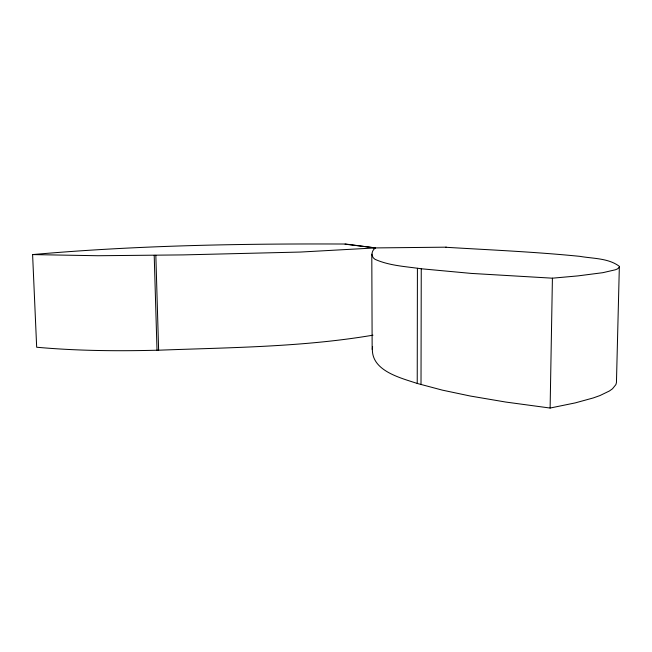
<?xml version="1.0" encoding="UTF-8"?>
<svg xmlns="http://www.w3.org/2000/svg" width="652" height="652" viewBox="0 0 652 652"><rect width="100%" height="100%" fill="white"/><g stroke="black" fill="none" stroke-linecap="round" stroke-linejoin="round"><path stroke-width="0.98" d="M372.96 335.177C302.74 347.084 231.215 347.483 160.237 350.14C119.039 351.249 77.743 350.955 36.675 347.231L32.6 254.582L97.898 255.731L183.171 254.899L300.507 252.047L375.438 247.915L446.253 247.173L445.829 247.271C490.565 249.969 535.373 251.892 579.978 256.366C593.067 258.681 608.34 258.045 619.351 266.342L616.442 382.642L615.871 384.623L612.489 388.788L609.433 390.972L599.979 395.552L593.304 397.932L575.317 402.879L550.117 408.046L505.732 402.048L470.239 396.017L442.406 390.149L417.231 383.449L417.419 268.306M421.013 384.59L421.257 268.771C406.416 266.578 390.947 265.869 376.913 260.132C370.947 258.453 370.466 251.338 375.438 247.915L345.055 243.962M550.117 408.046L552.415 278.184L577.941 275.894L602.88 272.675L615.472 269.757L617.574 268.852L619.4 267.141M417.231 383.449C399.904 377.671 369.611 370.491 372.577 346.514M32.6 254.582C136.081 245.405 240.009 243.587 343.848 244.019L375.438 247.915M552.415 278.184L471.225 273.408L421.257 268.771M155.836 255.323L158.623 350.173M154.206 255.339L157.01 350.214M371.795 254.15L372.153 349.488"/></g></svg>
